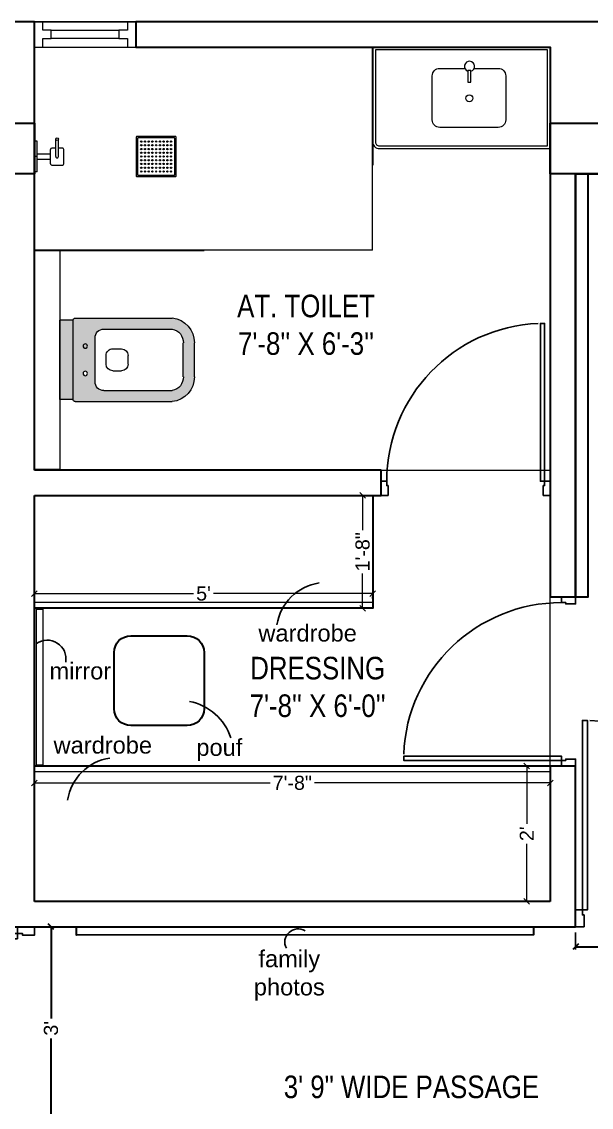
# Model space of a CAD drawing. Header units: millimetres. Extents: x 56222 to 154870, y -177588 to -121287.
# Drawn here: x 149229.4 to 149330.4, y -177269 to -177076.5 of the extents above; entities that cross this region are included whole.
import ezdxf

# ---------------------------------------------------------------- set-up
doc = ezdxf.new("R2010")
doc.units = ezdxf.units.MM
doc.header["$MEASUREMENT"] = 0
doc.header["$PDMODE"] = 35
doc.layers.get('Defpoints').update_dxf_attribs({"color": 220})
doc.layers.add('AR DOOR', color=40, linetype='Continuous')
doc.layers.add('AR ELE-5', color=134, linetype='Continuous')
for name, color, linetype, lineweight in [('COLUMN', 1, 'Continuous', 30), ('dim05', 1, 'Continuous', 13), ('ELEVATION ( SPIRAL STAIR )', 250, 'Continuous', 9), ('FIRST FLOOR', 7, 'Continuous', 9), ('FIRST FLOOR ( DW_RAIL )', 7, 'Continuous', 9), ('FIRST FLOOR ( TEXT )', 7, 'Continuous', 9), ('FIRST FLOOR_( PLine )_', 251, 'Continuous', 30), ('FURNITURE', 32, 'Continuous', 9), ('Labelling', 1, 'Continuous', 25), ('wall', 7, 'Continuous', 30)]:
    doc.layers.add(name, color=color, linetype=linetype, lineweight=lineweight)
doc.layers.add('XX~SLAB ( PLINE )', color=251, linetype='Continuous', plot=False)
doc.styles.add('Arial', font='arial.ttf')
doc.styles.add('KATHA', font='swissc.ttf')
doc.styles.get("Standard").update_dxf_attribs({"font": 'arial.ttf', "height": 6})
doc.styles.add('style4', font='ARIALN.TTF')
doc.dimstyles.new('ISO-25', dxfattribs={"dimtxt": 2.5, "dimasz": 1, "dimexe": 0.5, "dimexo": 1, "dimtad": 0, "dimdec": 1, "dimlunit": 4, "dimtxsty": 'Standard', "dimblk": 'OBLIQUE', "dimcen": 2.5, "dimclrd": 1, "dimclre": 1, "dimclrt": 5, "dimadec": 0, "dimazin": 0, "dimtfac": 1, "dimtdec": 1, "dimtmove": 0, "dimatfit": 3, "dimfxl": 1, "dimlwd": -1, "dimarcsym": 0})

# ---------------------------------------------------------------- blocks, each defined once
blk = doc.blocks.new('A$C744D1EC1')
at = {"layer": 'FURNITURE'}
for p, q in [((-2.26, -0.39), (-2.26, 0)), ((-2.26, -0.39), (-2.26, 0)), ((0, -0.39), (0, 0)), ((0, -0.39), (0, 0)), ((2.26, -0.39), (2.26, 0)), ((2.26, -0.39), (2.26, 0)), ((-2.26, -0.39), (2.26, -0.39)), ((-2.26, -0.39), (2.26, -0.39)), ((-0.39, -0.39), (-0.39, -2.36)), ((0.39, -0.39), (0.39, -2.36)), ((-1.26, -2.56), (-1.26, -4.14)), ((-1.06, -2.36), (1.06, -2.36)), ((0, -3.15), (2.56, -3.15)), ((1.26, -2.56), (1.26, -3.15)), ((-1.06, -4.33), (1.06, -4.33)), ((0, -3.55), (2.56, -3.55)), ((1.26, -3.55), (1.26, -4.14))]:
    blk.add_line(p, q, dxfattribs=at)
for points in [[(-2.96, -15.14), (-2.96, -20.86, 0.414214), (-2.86, -20.96), (2.86, -20.96, 0.414214), (2.96, -20.86), (2.96, -15.14, 0.414214), (2.86, -15.04), (-2.86, -15.04, 0.414214)], [(-2.76, -15.34), (-2.76, -20.66, 0.414214), (-2.66, -20.76), (2.66, -20.76, 0.414214), (2.76, -20.66), (2.76, -15.34, 0.414214), (2.66, -15.24), (-2.66, -15.24, 0.414214)]]:
    blk.add_lwpolyline(points, format="xyb", close=True, dxfattribs=at)
for centre, radius in [((2.56, -3.35), 0.197), ((-2.21, -15.79), 0.0985), ((-1.66, -15.79), 0.0985), ((-1.1, -15.79), 0.0985), ((-0.55, -15.79), 0.0985), ((0, -15.79), 0.0985), ((0.55, -15.79), 0.0985), ((1.1, -15.79), 0.0985), ((1.66, -15.79), 0.0985), ((2.21, -15.79), 0.0985), ((-2.21, -16.34), 0.0985), ((-2.21, -16.9), 0.0985), ((-2.21, -17.45), 0.0985), ((-1.66, -16.34), 0.0985), ((-1.66, -16.9), 0.0985), ((-1.66, -17.45), 0.0985), ((-1.1, -16.34), 0.0985), ((-1.1, -16.9), 0.0985), ((-1.1, -17.45), 0.0985), ((-0.55, -16.34), 0.0985), ((-0.55, -16.9), 0.0985), ((-0.55, -17.45), 0.0985), ((0, -16.34), 0.0985), ((0, -16.9), 0.0985), ((0, -17.45), 0.0985), ((0.55, -16.34), 0.0985), ((0.55, -16.9), 0.0985), ((0.55, -17.45), 0.0985), ((1.1, -16.34), 0.0985), ((1.1, -16.9), 0.0985), ((1.1, -17.45), 0.0985), ((1.66, -16.34), 0.0985), ((1.66, -16.9), 0.0985), ((1.66, -17.45), 0.0985), ((2.21, -16.34), 0.0985), ((2.21, -16.9), 0.0985), ((2.21, -17.45), 0.0985), ((-2.21, -18), 0.0985), ((-2.21, -18.55), 0.0985), ((-2.21, -19.1), 0.0985), ((-1.66, -18), 0.0985), ((-1.66, -18.55), 0.0985), ((-1.66, -19.1), 0.0985), ((-1.1, -18), 0.0985), ((-1.1, -18.55), 0.0985), ((-1.1, -19.1), 0.0985), ((-0.55, -18), 0.0985), ((-0.55, -18.55), 0.0985), ((-0.55, -19.1), 0.0985), ((0, -18), 0.0985), ((0, -18.55), 0.0985), ((0, -19.1), 0.0985), ((0.55, -18), 0.0985), ((0.55, -18.55), 0.0985), ((0.55, -19.1), 0.0985), ((1.1, -18), 0.0985), ((1.1, -18.55), 0.0985), ((1.1, -19.1), 0.0985), ((1.66, -18), 0.0985), ((1.66, -18.55), 0.0985), ((1.66, -19.1), 0.0985), ((2.21, -18), 0.0985), ((2.21, -18.55), 0.0985), ((2.21, -19.1), 0.0985), ((-2.21, -19.66), 0.0985), ((-2.21, -20.21), 0.0985), ((-1.66, -19.66), 0.0985), ((-1.66, -20.21), 0.0985), ((-1.1, -19.66), 0.0985), ((-1.1, -20.21), 0.0985), ((-0.55, -19.66), 0.0985), ((-0.55, -20.21), 0.0985), ((0, -19.66), 0.0985), ((0, -20.21), 0.0985), ((0.55, -19.66), 0.0985), ((0.55, -20.21), 0.0985), ((1.1, -19.66), 0.0985), ((1.1, -20.21), 0.0985), ((1.66, -19.66), 0.0985), ((1.66, -20.21), 0.0985), ((2.21, -19.66), 0.0985), ((2.21, -20.21), 0.0985)]:
    blk.add_circle(centre, radius, dxfattribs=at)
for centre, start, end in [((-1.06, -2.56), 90, 180), ((0, -3.35), 90, 270), ((1.06, -2.56), 0, 90), ((-1.06, -4.14), 180, 270), ((1.06, -4.14), 270, 0)]:
    blk.add_arc(centre, 0.197, start, end, dxfattribs=at)
blk = doc.blocks.new('*U255')
for points in [[(0, 0), (0, 1120), (-30, 1120), (-30, 0)], [(40, 0), (0, 0), (0, -30), (-10, -30), (-10, -100), (40, -100)], [(-1160, 0), (-1120, 0), (-1120, -30), (-1110, -30), (-1110, -100), (-1160, -100)]]:
    blk.add_lwpolyline(points, close=True)
at = {"layer": 'AR ELE-5', "linetype": 'ByBlock', "ltscale": 15}
blk.add_arc((1.6, -0.7), 1121.6, 92.37301, 179.96526, dxfattribs=at)
blk = doc.blocks.new('*U256')
for points in [[(-1160, 0), (-1120, 0), (-1120, 30), (-1110, 30), (-1110, 100), (-1160, 100)], [(40, 0), (0, 0), (0, 30), (-10, 30), (-10, 100), (40, 100)], [(0, 0), (0, -1120), (-30, -1120), (-30, 0)]]:
    blk.add_lwpolyline(points, close=True)
at = {"layer": 'AR ELE-5', "linetype": 'ByBlock', "ltscale": 15}
blk.add_arc((1.6, 0.7), 1121.6, 180.03474, 267.62699, dxfattribs=at)
blk = doc.blocks.new('*U266')
for points in [[(-40, 0), (0, 0), (0, 30), (10, 30), (10, 100), (-40, 100)], [(1160, 0), (1120, 0), (1120, 30), (1110, 30), (1110, 100), (1160, 100)], [(0, 0), (0, -1120), (30, -1120), (30, 0)]]:
    blk.add_lwpolyline(points, close=True)
at = {"layer": 'AR ELE-5', "linetype": 'ByBlock', "ltscale": 15}
blk.add_arc((-1.6, 0.7), 1121.6, 272.37301, 359.96526, dxfattribs=at)
blk = doc.blocks.new('_Oblique')
at = {"layer": 'wall', "color": 0, "lineweight": -2}
blk.add_line((-0.5, -0.5), (0.5, 0.5), dxfattribs=at)
blk = doc.blocks.new('*D461')
at = {"layer": 'Defpoints', "color": 0, "transparency": 16777216}
for p in [(149231.64, -177176.23), (149291.64, -177177.81), (149291.64, -177177.95)]:
    blk.add_point(p, dxfattribs=at)
at = {"layer": 'dim05', "color": 1, "linetype": 'Continuous', "lineweight": -2, "transparency": 16777216}
for p, q in [((149231.64, -177177.23), (149231.64, -177178.45)), ((149291.64, -177178.81), (149291.64, -177178.45))]:
    blk.add_line(p, q, dxfattribs=at)
at = {"layer": 'dim05', "color": 1, "linetype": 'Continuous', "transparency": 16777216}
for p, q in [((149231.64, -177177.95), (149259.87, -177177.95)), ((149291.64, -177177.95), (149263.42, -177177.95))]:
    blk.add_line(p, q, dxfattribs=at)
at = {"layer": 'dim05', "color": 1, "transparency": 16777216, "rotation": 180}
blk.add_blockref('_Oblique', (149231.64, -177177.95), dxfattribs=at)
at = {"layer": 'dim05', "color": 1, "transparency": 16777216}
blk.add_blockref('_Oblique', (149291.64, -177177.95), dxfattribs=at)
at = {"layer": 'dim05', "color": 5, "lineweight": 25, "transparency": 16777216, "insert": (149261.64, -177177.95), "char_height": 2.5, "attachment_point": 5, "style": 'Arial'}
blk.add_mtext("5'", dxfattribs=at)
blk = doc.blocks.new('*D462')
at = {"layer": 'Defpoints', "color": 0, "transparency": 16777216}
for p in [(149289.86, -177160.54), (149290.43, -177160.54), (149289.56, -177180.54)]:
    blk.add_point(p, dxfattribs=at)
at = {"layer": 'dim05', "color": 1, "linetype": 'Continuous', "lineweight": -2, "transparency": 16777216}
for p, q in [((149289.43, -177160.54), (149289.36, -177160.54)), ((149290.56, -177180.54), (149290.36, -177180.54))]:
    blk.add_line(p, q, dxfattribs=at)
at = {"layer": 'dim05', "color": 1, "linetype": 'Continuous', "transparency": 16777216}
for p, q in [((149289.86, -177160.54), (149289.86, -177166.71)), ((149289.86, -177180.54), (149289.86, -177174.37))]:
    blk.add_line(p, q, dxfattribs=at)
at = {"layer": 'dim05', "color": 1, "transparency": 16777216}
for p, rotation in [((149289.86, -177160.54), 90), ((149289.86, -177180.54), 270)]:
    blk.add_blockref('_Oblique', p, dxfattribs=dict(at, rotation=rotation))
at = {"layer": 'dim05', "color": 5, "lineweight": 25, "transparency": 16777216, "insert": (149289.86, -177170.54), "char_height": 2.5, "attachment_point": 5, "rotation": 90, "style": 'Arial'}
blk.add_mtext('1\'-8"', dxfattribs=at)
blk = doc.blocks.new('*D463')
at = {"layer": 'Defpoints', "color": 0, "transparency": 16777216}
for p in [(149231.64, -177211.05), (149323.14, -177211.05), (149323.14, -177211.52)]:
    blk.add_point(p, dxfattribs=at)
at = {"layer": 'dim05', "color": 1, "linetype": 'Continuous', "transparency": 16777216}
for p, q in [((149231.64, -177211.52), (149273.46, -177211.52)), ((149323.14, -177211.52), (149281.33, -177211.52))]:
    blk.add_line(p, q, dxfattribs=at)
at = {"layer": 'dim05', "color": 1, "linetype": 'Continuous', "lineweight": -2, "transparency": 16777216}
for p, q in [((149231.64, -177212.05), (149231.64, -177212.02)), ((149323.14, -177212.05), (149323.14, -177212.02))]:
    blk.add_line(p, q, dxfattribs=at)
at = {"layer": 'dim05', "color": 1, "transparency": 16777216, "rotation": 180}
blk.add_blockref('_Oblique', (149231.64, -177211.52), dxfattribs=at)
at = {"layer": 'dim05', "color": 1, "transparency": 16777216}
blk.add_blockref('_Oblique', (149323.14, -177211.52), dxfattribs=at)
at = {"layer": 'dim05', "color": 5, "lineweight": 25, "transparency": 16777216, "insert": (149277.39, -177211.52), "char_height": 2.5, "attachment_point": 5, "style": 'Arial'}
blk.add_mtext('7\'-8"', dxfattribs=at)
blk = doc.blocks.new('*D464')
at = {"layer": 'Defpoints', "color": 0, "transparency": 16777216}
for p in [(149315.04, -177208.54), (149315.04, -177232.54), (149318.98, -177232.54)]:
    blk.add_point(p, dxfattribs=at)
at = {"layer": 'dim05', "color": 1, "linetype": 'Continuous', "lineweight": -2, "transparency": 16777216}
for p, q in [((149316.04, -177208.54), (149319.48, -177208.54)), ((149316.04, -177232.54), (149319.48, -177232.54))]:
    blk.add_line(p, q, dxfattribs=at)
at = {"layer": 'dim05', "color": 1, "linetype": 'Continuous', "transparency": 16777216}
for p, q in [((149318.98, -177208.54), (149318.98, -177218.75)), ((149318.98, -177232.54), (149318.98, -177222.34))]:
    blk.add_line(p, q, dxfattribs=at)
at = {"layer": 'dim05', "color": 1, "transparency": 16777216}
for p, rotation in [((149318.98, -177208.54), 90), ((149318.98, -177232.54), 270)]:
    blk.add_blockref('_Oblique', p, dxfattribs=dict(at, rotation=rotation))
at = {"layer": 'dim05', "color": 5, "lineweight": 25, "transparency": 16777216, "insert": (149318.98, -177220.54), "char_height": 2.5, "attachment_point": 5, "rotation": 90, "style": 'Arial'}
blk.add_mtext("2'", dxfattribs=at)
blk = doc.blocks.new('A$C3EC62B37')
at = {"layer": 'FURNITURE', "lineweight": 30, "ltscale": 0.25, "true_color": 0xffffff}
h = blk.add_hatch(color=7, dxfattribs=at)
h.dxf.hatch_style = 1
h.paths.add_polyline_path([(-12.22, 0), (-12.22, 2.35), (-26.26, 2.35), (-26.26, 0)])
h.paths.add_polyline_path([(-26.26, 2.35), (-12.22, 2.35, 0.414214), (-11.83, 2.74), (-11.83, 19.96, 0.388639), (-16.24, 23.87), (-22.38, 23.87, 0.379499), (-26.65, 19.96), (-26.65, 2.74, 0.414214)])
h.paths.add_polyline_path([(-15.35, 6.26), (-23.13, 6.26, -0.414214), (-24.7, 7.83), (-24.7, 19.96, -0.349567), (-22.37, 21.91), (-16.24, 21.91, -0.364948), (-13.78, 19.96), (-13.78, 7.83, -0.414214)], flags=16)
h.paths.add_polyline_path([(-18.46, 8.22), (-20.02, 8.22, -0.414214), (-21.2, 9.39), (-21.2, 10.96, -0.414214), (-20.02, 12.13), (-18.46, 12.13, -0.414214), (-17.28, 10.96), (-17.28, 9.39, -0.414214)], flags=0)
h.paths.add_polyline_path([(-22.06, 4.53, -1), (-21.27, 4.53, -1)], flags=16)
at = {"layer": 'FURNITURE', "color": 0, "linetype": 'ByBlock', "lineweight": -2}
for p, q in [((-22.24, 23.87), (-16.24, 23.87)), ((-22.24, 21.91), (-16.24, 21.91)), ((-26.65, 2.74), (-26.65, 19.96)), ((-24.7, 7.83), (-24.7, 19.96)), ((-13.78, 7.83), (-13.78, 19.96)), ((-11.83, 2.74), (-11.83, 19.96)), ((-20.02, 12.13), (-18.46, 12.13)), ((-21.2, 9.39), (-21.2, 10.96)), ((-17.28, 9.39), (-17.28, 10.96)), ((-20.02, 8.22), (-18.46, 8.22)), ((-23.13, 6.26), (-15.35, 6.26)), ((-26.26, 2.35), (-12.22, 2.35)), ((-26.26, 2.35), (-26.26, 0)), ((-12.22, 2.35), (-12.22, 0)), ((-26.26, 0), (-12.22, 0)), ((-26.26, 0), (-12.22, 0))]:
    blk.add_line(p, q, dxfattribs=at)
for centre in [(-21.66, 4.53), (-16.81, 4.53)]:
    blk.add_circle(centre, 0.391, dxfattribs=at)
for centre, radius, start, end in [((-22.31, 19.5), 4.37, 89.0873, 174.0395), ((-16.17, 19.5), 4.37, 5.9605, 90.9127), ((-22.31, 19.48), 2.44, 88.437, 168.6348), ((-16.17, 19.48), 2.44, 11.3652, 91.563), ((-20.02, 10.96), 1.17, 90, 180), ((-18.46, 10.96), 1.17, 0, 90), ((-23.13, 7.83), 1.57, 180, 270), ((-20.02, 9.39), 1.17, 180, 270), ((-18.46, 9.39), 1.17, 270, 0), ((-15.35, 7.83), 1.57, 270, 0), ((-26.26, 2.74), 0.391, 180, 270), ((-12.22, 2.74), 0.391, 270, 0)]:
    blk.add_arc(centre, radius, start, end, dxfattribs=at)
blk = doc.blocks.new('*D510')
at = {"layer": 'Defpoints', "color": 0, "transparency": 16777216}
for p in [(149327.64, -177237.04), (149363.64, -177237.04), (149327.64, -177240.57)]:
    blk.add_point(p, dxfattribs=at)
at = {"layer": 'dim05', "color": 5, "linetype": 'Continuous', "lineweight": -2, "transparency": 16777216}
for p, q in [((149327.64, -177238.04), (149327.64, -177241.07)), ((149363.64, -177238.04), (149363.64, -177241.07))]:
    blk.add_line(p, q, dxfattribs=at)
at = {"layer": 'dim05', "color": 5, "linetype": 'Continuous', "lineweight": 30, "transparency": 16777216}
for p, q in [((149327.64, -177240.57), (149343.87, -177240.57)), ((149363.64, -177240.57), (149347.42, -177240.57))]:
    blk.add_line(p, q, dxfattribs=at)
at = {"layer": 'dim05', "color": 5, "lineweight": 30, "transparency": 16777216, "rotation": 180}
blk.add_blockref('_Oblique', (149327.64, -177240.57), dxfattribs=at)
at = {"layer": 'dim05', "color": 5, "lineweight": 30, "transparency": 16777216}
blk.add_blockref('_Oblique', (149363.64, -177240.57), dxfattribs=at)
at = {"layer": 'dim05', "color": 5, "lineweight": 30, "transparency": 16777216, "insert": (149345.64, -177240.57), "char_height": 2.5, "attachment_point": 5, "style": 'Arial'}
blk.add_mtext("3'", dxfattribs=at)
blk = doc.blocks.new('*D512')
at = {"layer": 'Defpoints', "color": 0, "transparency": 16777216}
for p in [(149234.59, -177237.04), (149234.59, -177237.04), (149231.64, -177273.04)]:
    blk.add_point(p, dxfattribs=at)
at = {"layer": 'dim05', "color": 5, "linetype": 'Continuous', "lineweight": 30, "transparency": 16777216}
for p, q in [((149234.59, -177237.04), (149234.59, -177253.27)), ((149234.59, -177273.04), (149234.59, -177256.82))]:
    blk.add_line(p, q, dxfattribs=at)
at = {"layer": 'dim05', "color": 5, "linetype": 'Continuous', "lineweight": -2, "transparency": 16777216}
for p, q in [((149235.59, -177237.04), (149235.09, -177237.04)), ((149232.64, -177273.04), (149235.09, -177273.04))]:
    blk.add_line(p, q, dxfattribs=at)
at = {"layer": 'dim05', "color": 5, "lineweight": 30, "transparency": 16777216}
for p, rotation in [((149234.59, -177237.04), 90), ((149234.59, -177273.04), 270)]:
    blk.add_blockref('_Oblique', p, dxfattribs=dict(at, rotation=rotation))
at = {"layer": 'dim05', "color": 5, "lineweight": 30, "transparency": 16777216, "insert": (149234.59, -177255.04), "char_height": 2.5, "attachment_point": 5, "rotation": 90, "style": 'Arial'}
blk.add_mtext("3'", dxfattribs=at)

msp = doc.modelspace()

# ---------------------------------------------------------------- linework, layer by layer
at = {"layer": 'COLUMN'}
for points in [[(149222.6435, -177094.5427), (149231.6435, -177094.5427), (149231.6435, -177103.5427), (149222.6435, -177103.5427)], [(149323.1435, -177094.5427), (149332.1435, -177094.5427), (149332.1435, -177103.5427), (149323.1435, -177103.5427)]]:
    msp.add_lwpolyline(points, close=True, dxfattribs=at)
at = {"layer": 'ELEVATION ( SPIRAL STAIR )', "color": 5}
msp.add_lwpolyline([(149231.9944, -177180.7342), (149233.1449, -177180.7342), (149233.1449, -177208.3526), (149231.9944, -177208.3526)], close=True, dxfattribs=at)
at = {"layer": 'FIRST FLOOR'}
for p, q in [((149068.1435, -177076.5427), (149468.6435, -177076.5427)), ((149231.6435, -177156.0427), (149231.6435, -177076.5427)), ((149249.6435, -177081.0427), (149249.6435, -177076.5427)), ((149231.6435, -177081.0427), (149323.1435, -177081.0427)), ((149323.1435, -177232.5427), (149323.1435, -177081.0427)), ((149327.6435, -177178.5427), (149327.6435, -177103.5427)), ((149231.6435, -177156.0427), (149323.1435, -177156.0427)), ((149293.1435, -177160.5427), (149293.1435, -177156.0427)), ((149231.6435, -177160.5427), (149293.1435, -177160.5427)), ((149231.6435, -177160.5427), (149231.6435, -177232.5427)), ((149323.1435, -177178.5427), (149327.6435, -177178.5427)), ((149323.1435, -177208.5427), (149327.6435, -177208.5427)), ((149327.6435, -177237.0427), (149327.6435, -177208.5427)), ((149231.6435, -177232.5427), (149323.1435, -177232.5427)), ((149227.1435, -177237.0427), (149327.6435, -177237.0427))]:
    msp.add_line(p, q, dxfattribs=at)
at = {"layer": 'FIRST FLOOR ( DW_RAIL )'}
msp.add_lwpolyline([(149249.6435, -177076.5427), (149248.1435, -177076.5427), (149248.1435, -177078.0427), (149246.6435, -177078.0427), (149246.6435, -177079.5427), (149234.6435, -177079.5427), (149234.6435, -177078.0427), (149233.1435, -177078.0427), (149233.1435, -177076.5427), (149231.6435, -177076.5427), (149231.6435, -177081.0427), (149233.1435, -177081.0427), (149233.1435, -177079.5427), (149234.6435, -177079.5427), (149234.6435, -177078.0427), (149246.6435, -177078.0427), (149246.6435, -177079.5427), (149248.1435, -177079.5427), (149248.1435, -177081.0427), (149249.6435, -177081.0427), (149249.6435, -177076.5427), (149231.6435, -177076.5427), (149231.6435, -177081.0427), (149249.6435, -177081.0427)], close=True, dxfattribs=at)
at = {"layer": 'FIRST FLOOR_( PLine )_'}
for p, q in [((149231.6435, -177076.5427), (149068.1435, -177076.5427)), ((149231.6435, -177156.0427), (149231.6435, -177076.5427)), ((149293.1435, -177156.0427), (149231.6435, -177156.0427)), ((149293.1435, -177160.5427), (149293.1435, -177156.0427)), ((149231.6435, -177232.5427), (149231.6435, -177160.5427)), ((149231.6435, -177160.5427), (149293.1435, -177160.5427)), ((149327.6435, -177208.5427), (149323.1435, -177208.5427)), ((149323.1435, -177208.5427), (149323.1435, -177232.5427)), ((149327.6435, -177237.0427), (149327.6435, -177208.5427)), ((149323.1435, -177232.5427), (149231.6435, -177232.5427)), ((149227.1435, -177237.0427), (149327.6435, -177237.0427))]:
    msp.add_line(p, q, dxfattribs=at)
msp.add_lwpolyline([(149332.1435, -177081.0427), (149363.6435, -177081.0427), (149363.6435, -177076.5427), (149249.6435, -177076.5427), (149249.6435, -177081.0427), (149323.1435, -177081.0427), (149323.1435, -177178.5427), (149327.6435, -177178.5427), (149327.6435, -177103.5427), (149332.1435, -177103.5427)], close=True, dxfattribs=at)
at = {"layer": 'FURNITURE'}
for p, q in [((149291.6435, -177117.0427), (149291.6435, -177081.0427)), ((149291.6435, -177117.0427), (149231.6435, -177117.0427)), ((149291.6444, -177179.5427), (149231.6435, -177179.5427)), ((149323.1435, -177209.5427), (149231.6435, -177209.5427))]:
    msp.add_line(p, q, dxfattribs=at)
at = {"layer": 'FURNITURE', "color": 5, "lineweight": 30, "ltscale": 10000}
for p, q in [((149291.6435, -177081.0427), (149291.6435, -177101.9535)), ((149231.6435, -177117.0427), (149261.7517, -177117.0427))]:
    msp.add_line(p, q, dxfattribs=at)
at = {"layer": 'FURNITURE', "lineweight": 30}
for p, q in [((149291.6444, -177160.5943), (149291.6444, -177180.5943)), ((149291.6444, -177180.5427), (149231.6435, -177180.5427)), ((149323.1435, -177208.5427), (149231.6435, -177208.5427))]:
    msp.add_line(p, q, dxfattribs=at)
at = {"layer": 'FURNITURE'}
for points in [[(149323.1435, -177081.0427), (149291.6435, -177081.0427), (149291.6435, -177097.8499, 0.42261333), (149292.8281, -177099.0484), (149323.1435, -177099.0485)], [(149322.6435, -177081.5427), (149292.1435, -177081.5427), (149292.1435, -177097.8557, 0.42530735), (149292.8257, -177098.5484), (149322.6435, -177098.5485)]]:
    msp.add_lwpolyline(points, format="xyb", close=True, dxfattribs=at)
msp.add_lwpolyline([(149309.6544, -177084.8168), (149313.9262, -177084.8166, -0.41421356), (149315.2584, -177086.1488), (149315.2586, -177093.9483, -0.41421356), (149313.9265, -177095.2805), (149303.5452, -177095.2808, -0.41421356), (149302.2129, -177093.9487), (149302.2127, -177086.1492, -0.41421356), (149303.5449, -177084.8169), (149308.0191, -177084.8168)], format="xyb", dxfattribs=at)
msp.add_lwpolyline([(149309.6544, -177084.8168), (149313.9262, -177084.8166, -0.41421356), (149315.2584, -177086.1488), (149315.2586, -177093.9483, -0.41421356), (149313.9265, -177095.2805), (149303.5452, -177095.2808, -0.41421356), (149302.2129, -177093.9487), (149302.2127, -177086.1492, -0.41421356), (149303.5449, -177084.8169), (149308.0191, -177084.8168)], format="xyb", dxfattribs=at)
for points in [[(149308.5239, -177085.1695), (149308.524, -177087.2718), (149309.0603, -177087.2717), (149309.0602, -177085.1695)], [(149308.5239, -177085.1695), (149308.524, -177087.2718), (149309.0603, -177087.2717), (149309.0602, -177085.1695)], [(149236.1435, -177155.9488), (149231.6435, -177155.9488), (149231.6435, -177117.0427), (149236.1435, -177117.0427)]]:
    msp.add_lwpolyline(points, close=True, dxfattribs=at)
at = {"layer": 'FURNITURE', "lineweight": 30}
for points in [[(149329.8935, -177103.5427), (149327.6435, -177103.5427), (149327.6435, -177178.5427), (149329.8935, -177178.5427)], [(149239.0926, -177237.066), (149320.1945, -177237.0427), (149320.1945, -177238.4864), (149239.0926, -177238.5097)]]:
    msp.add_lwpolyline(points, close=True, dxfattribs=at)
msp.add_lwpolyline([(149248.7676, -177185.4137), (149258.7358, -177185.4137, -0.41421356), (149261.7358, -177188.4137), (149261.7358, -177198.3698, -0.41421356), (149258.7358, -177201.3698), (149248.7676, -177201.3698, -0.41421356), (149245.7676, -177198.3698), (149245.7676, -177188.4137, -0.41421356)], format="xyb", close=True, dxfattribs=at)
at = {"layer": 'FURNITURE'}
msp.add_circle((149308.7922, -177090.1254), 0.6131, dxfattribs=at)
msp.add_circle((149308.7922, -177090.1254), 0.6131, dxfattribs=at)
msp.add_arc((149308.8368, -177084.4539), 0.8946, 284.4676, 249.530737, dxfattribs=at)
msp.add_arc((149308.8368, -177084.4539), 0.8946, 284.4676, 249.530737, dxfattribs=at)
at = {"layer": 'Labelling', "color": 1}
for centre, radius, start, end in [((149283.4511, -177184.8598, -0.0006), 8.8915, 98.354103, 171.276609), ((149233.914, -177189.5395, -0.0698), 3.3324, 350.194049, 125.1722), ((149257.3025, -177206.5873, -0.0006), 9.6892, 18.394643, 78.99677), ((149246.3304, -177215.9144, -0.0006), 8.8915, 98.354103, 171.276609), ((149278.3928, -177239.7464), 2.3337, 57.591673, 208.135694)]:
    msp.add_arc(centre, radius, start, end, dxfattribs=at)
at = {"layer": 'XX~SLAB ( PLINE )'}
msp.add_lwpolyline([(149063.6435, -177076.5427), (149468.6435, -177076.5426), (149468.6436, -177387.0427), (149459.6435, -177387.0427), (149439.8389, -177387.0427), (149399.5018, -177387.0427), (149374.1435, -177387.0427), (149231.6435, -177387.0427), (149231.6435, -177423.0427), (149063.6435, -177423.0427)], close=True, dxfattribs=at)

# ---------------------------------------------------------------- block references
at = {"layer": 'AR DOOR', "linetype": 'ByBlock', "lineweight": -2, "extrusion": (0, 0, -1)}
for name, p, xscale, yscale, zscale, rotation in [('*U256', (-149322.1435, -177158.0427), 0.02500000000004618, 0.02500000000004618, -0.02500000000004618, 180), ('*U266', (-149325.1435, -177207.5427), 0.02500000000004618, 0.02500000000004618, -0.02500000000004618, 90), ('*U256', (-149328.8435, -177234.0427), -0.02999999999996949, 0.02999999999996949, -0.02999999999996949, 180), ('*U255', (-149228.6435, -177238.2427), -0.02999999999996949, 0.02999999999996949, -0.02999999999996949, 270)]:
    msp.add_blockref(name, p, dxfattribs=dict(at, xscale=xscale, yscale=yscale, zscale=zscale, rotation=rotation))
at = {"layer": 'FURNITURE', "linetype": 'Continuous', "xscale": 1.200000000076199, "yscale": 1.200000000076199, "zscale": 1.200000000076199, "rotation": 90.00018639057082}
msp.add_blockref('A$C744D1EC1', (149231.6435, -177100.4485), dxfattribs=at)
at = {"layer": 'FURNITURE', "xscale": -1, "rotation": 270}
msp.add_blockref('A$C3EC62B37', (149236.1435, -177117.2568), dxfattribs=at)

# ---------------------------------------------------------------- texts
at = {"layer": 'FIRST FLOOR ( TEXT )', "char_height": 4, "attachment_point": 5, "style": 'KATHA'}
for s, insert in [("AT. TOILET\\P7'-8'' X 6'-3''", (149279.8276, -177130.3093)), ("DRESSING\\P7'-8'' X 6'-0''", (149281.8898, -177194.526)), ('3\' 9" WIDE PASSAGE', (149298.517, -177265.4437))]:
    msp.add_mtext(s, dxfattribs=dict(at, insert=insert))
at = {"layer": 'Labelling', "color": 1, "char_height": 3, "width": 33.454272, "attachment_point": 5, "style": 'style4'}
for s, insert in [('\\A1;{\\fArial|b0|i0|c0|p34;wardrobe}', (149280.1082, -177184.9744, -0.0704)), ('\\A1;{\\fArial|b0|i0|c0|p34;mirror}', (149239.7928, -177191.6877)), ('\\A1;{\\fArial|b0|i0|c0|p34;wardrobe}', (149243.7796, -177204.8437, -0.0704)), ('\\A1;{\\fArial|b0|i0|c0|p34;pouf }', (149264.4488, -177205.6788, -0.0704)), ('\\A1;{\\fArial|b0|i0|c0|p34;family \\Pphotos}', (149276.8579, -177245.6549, -0.0698))]:
    msp.add_mtext(s, dxfattribs=dict(at, insert=insert))

# ---------------------------------------------------------------- dimensions: what is measured, and where the dimension line sits
at = {"layer": 'dim05', "color": 27, "lineweight": 25, "true_color": 0x7d5120}
for base, p1, p2, picture, middle in [((149289.8601, -177160.5427), (149289.5551, -177180.5427), (149290.4332, -177160.5427), '*D462', (149289.8601, -177170.5427)), ((149318.981, -177232.5427), (149315.0441, -177208.5427), (149315.0441, -177232.5427), '*D464', (149318.981, -177220.5427))]:
    dim = msp.add_linear_dim(base=base, p1=p1, p2=p2, angle=90, dimstyle='ISO-25', override={"dimtxsty": 'Arial'}, dxfattribs=at)
    dim.commit()
    dim.dimension.update_dxf_attribs({"geometry": picture, "text_midpoint": middle})
for base, p1, p2, override, picture, middle in [((149291.6444, -177177.9522), (149231.6435, -177176.2285), (149291.6444, -177177.8083), {"dimtxsty": 'Arial'}, '*D461', (149261.644, -177177.9522)), ((149323.1435461521, -177211.5173902998), (149231.6435461521, -177211.0501931772), (149323.1435461521, -177211.0501931772), {"dimdec": 0, "dimtxsty": 'Arial'}, '*D463', (149277.3935461521, -177211.5173902998))]:
    dim = msp.add_linear_dim(base=base, p1=p1, p2=p2, dimstyle='ISO-25', override=override, dxfattribs=at)
    dim.commit()
    dim.dimension.update_dxf_attribs({"geometry": picture, "text_midpoint": middle})
at = {"layer": 'dim05', "color": 27, "lineweight": 30, "true_color": 0x7d5120}
dim = msp.add_linear_dim(base=(149234.59, -177237.0427), p1=(149231.6435, -177273.0427), p2=(149234.59, -177237.0427), angle=90, dimstyle='ISO-25', override={"dimtxsty": 'Arial', "dimclrd": 5, "dimclre": 5, "dimlwd": 30}, dxfattribs=at)
dim.commit()
dim.dimension.update_dxf_attribs({"geometry": '*D512', "text_midpoint": (149234.59, -177255.0427)})
dim = msp.add_linear_dim(base=(149327.6435, -177240.5695), p1=(149363.6435, -177237.0427), p2=(149327.6435, -177237.0427), dimstyle='ISO-25', override={"dimtxsty": 'Arial', "dimclrd": 5, "dimclre": 5, "dimlwd": 30}, dxfattribs=at)
dim.commit()
dim.dimension.update_dxf_attribs({"geometry": '*D510', "text_midpoint": (149345.6435, -177240.5695)})

doc.saveas('drawing.dxf')
